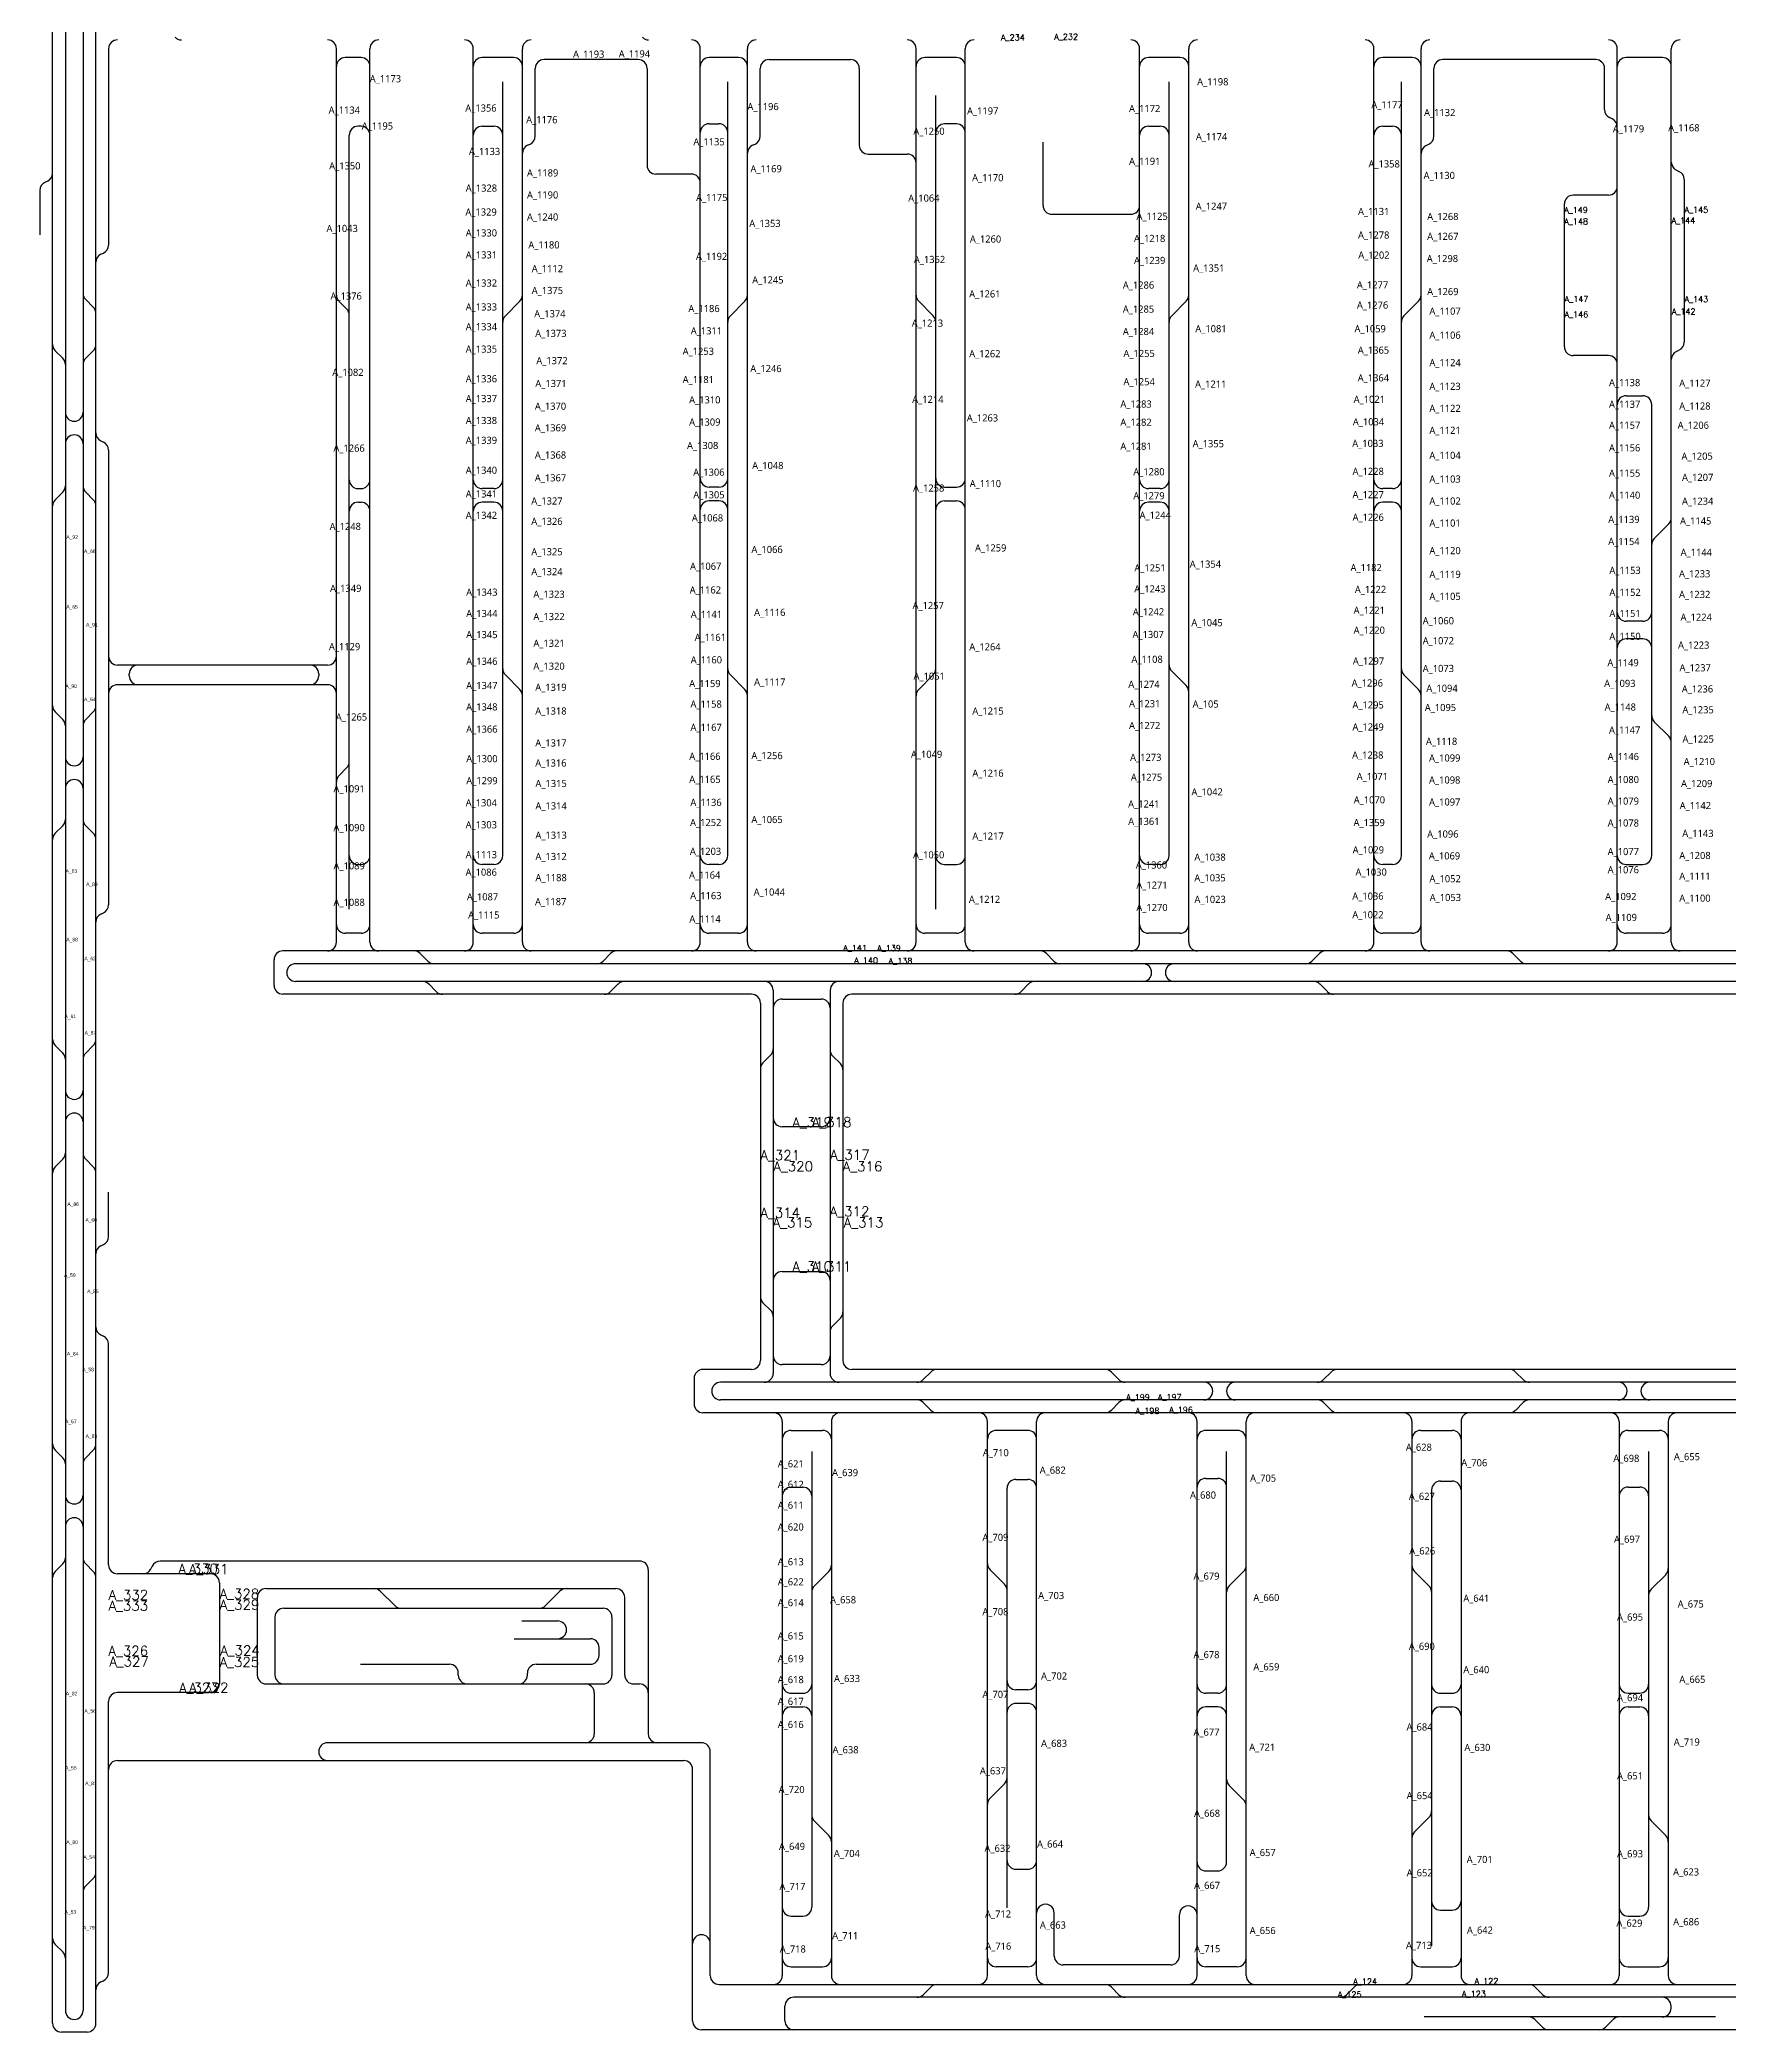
# Model space of a CAD drawing. Header units: millimetres. Extents: x 250 to 269971, y 125 to 199400.
# Drawn here: x 250 to 86164, y 125 to 101518 of the extents above; entities that cross this region are included whole.
import ezdxf

# ---------------------------------------------------------------- set-up
doc = ezdxf.new("R2010")
doc.units = ezdxf.units.MM
doc.layers.add('_자동화_RJE_TEXT_STK(190519)', color=6, linetype='Continuous', lineweight=25)
for name, color, linetype in [('L2_AMHS_Rail Center(P2L 7F Lower)', 42, 'Continuous'), ('L2_AMHS_Rail Center(P2L 7F Test Bed Lower)', 4, 'Continuous'), ('L3_SEMES_TL_RJE_TEXT', 7, 'Continuous'), ('RJE_TEXT_OB(190519)', 7, 'Continuous'), ('설비코드', 7, 'Continuous')]:
    doc.layers.add(name, color=color, linetype=linetype)
doc.styles.get("Standard").update_dxf_attribs({"font": 'arial.ttf'})
doc.styles.add('USER1', font='TXT.SHX')
doc.styles.add('맑은고딕', font='malgun.ttf')

msp = doc.modelspace()

# ---------------------------------------------------------------- linework, layer by layer
at = {"layer": 'L2_AMHS_Rail Center(P2L 7F Lower)'}
for p, q in [((900, 575, 0), (900, 198950, 0)), ((1550, 198300, 0), (1550, 1225, 0)), ((2450, 197300, 0), (2450, 1225, 0)), ((3100, 575, 0), (3100, 196650, 0)), ((3750, 101068, 0), (3750, 91076, 0)), ((15344, 55600), (15344, 101068)), ((16594, 100618), (15794, 100618)), ((17044, 55600), (17044, 101068)), ((22307, 55600), (22307, 101068)), ((24357, 100618), (22757, 100618)), ((24807, 55600), (24807, 101068)), ((30699, 100518), (25907, 100518)), ((33857, 55600), (33857, 101068)), ((35807, 100618), (34307, 100618)), ((36257, 55600), (36257, 101068)), ((37357, 100518), (41499, 100518)), ((44842, 55600), (44842, 101068)), ((46892, 100618), (45292, 100618)), ((47342, 55600), (47342, 101068)), ((56215, 55600), (56215, 101068)), ((58265, 100618), (56665, 100618)), ((58715, 55600), (58715, 101068)), ((68136, 55600), (68136, 101068)), ((70086, 100618), (68586, 100618)), ((70536, 55600), (70536, 101068)), ((79422, 100518), (71636, 100518)), ((80522, 55600), (80522, 101068)), ((82822, 100618), (80972, 100618)), ((83272, 55600), (83272, 101068)), ((23807, 60000), (23807, 99384)), ((25457, 96622), (25457, 100068)), ((31149, 100068), (31149, 95133)), ((35257, 60000), (35257, 99384)), ((36907, 96622), (36907, 100068)), ((41949, 100068), (41949, 96155)), ((57715, 60000), (57715, 99384)), ((69536, 60000), (69536, 99384)), ((71186, 96611), (71186, 100068)), ((79872, 97968), (79872, 100068)), ((45842, 57284), (45842, 98684)), ((80262, 97499), (80132, 97560)), ((15994, 57284), (15994, 96668)), ((16594, 97118), (16444, 97118)), ((22757, 97118), (23357, 97118)), ((34307, 97248), (34807, 97248)), ((46892, 97238), (46292, 97238)), ((56665, 97118), (57265, 97118)), ((68586, 97118), (69086, 97118)), ((25067, 96154), (25197, 96215)), ((36517, 96154), (36647, 96215)), ((42399, 95705), (44392, 95705)), ((51302, 93089), (51302, 96306)), ((70796, 96142), (70926, 96203)), ((640, 94325, 0), (510, 94264, 0)), ((33407, 94683), (31599, 94683)), ((83532, 94886), (83662, 94826)), ((83922, 94418), (83922, 86130)), ((250, 93855, 0), (250, 91591, 0)), ((80072, 93614), (78281, 93614)), ((51752, 92639), (55765, 92639)), ((77831, 85900), (77831, 93164)), ((3360, 90607, 0), (3490, 90668, 0)), ((2968, 87914, 0), (2582, 88300, 0)), ((15476, 88210), (15862, 87825)), ((23939, 87474), (24675, 88211)), ((35389, 87474), (36125, 88211)), ((45710, 87474), (44974, 88211)), ((57847, 87474), (58583, 88211)), ((69668, 87474), (70404, 88211)), ((1032, 85697, 0), (1418, 85312, 0)), ((2968, 85697, 0), (2582, 85311, 0)), ((80072, 85450), (78281, 85450)), ((83532, 85662), (83662, 85722)), ((80972, 83409), (81822, 83409)), ((82272, 60000), (82272, 82959)), ((3360, 81108, 0), (3490, 81047, 0)), ((3750, 80640, 0), (3750, 57495, 0)), ((1032, 78111, 0), (1418, 78497, 0)), ((2968, 78111, 0), (2582, 78497, 0)), ((16444, 78684), (16594, 78684)), ((23357, 78684), (22757, 78684)), ((34807, 78754), (34307, 78754)), ((46292, 78754), (46892, 78754)), ((57265, 78684), (56665, 78684)), ((69086, 78684), (68586, 78684)), ((16444, 77984), (16594, 77984)), ((23357, 77984), (22757, 77984)), ((34807, 78054), (34307, 78054)), ((46292, 78054), (46892, 78054)), ((57265, 77984), (56665, 77984)), ((69086, 77984), (68586, 77984)), ((82404, 76147), (83140, 76883)), ((81822, 71930), (80972, 71930)), ((81822, 71030), (80972, 71030)), ((14894, 69700), (4200, 69700, 0)), ((4798, 69149), (4798, 69249)), ((14444, 69250), (14444, 69150)), ((23939, 69194), (24675, 68457)), ((35389, 69194), (36125, 68457)), ((45710, 69194), (44974, 68457)), ((57847, 69394), (58583, 68657)), ((69668, 69194), (70404, 68457)), ((14894, 68700), (4200, 68700)), ((1032, 67315, 0), (1418, 66929, 0)), ((2968, 67315, 0), (2582, 66929, 0)), ((82404, 66812), (83140, 66076)), ((15862, 64462), (15476, 64077)), ((1032, 61138, 0), (1418, 61523, 0)), ((2968, 61138, 0), (2582, 61523, 0)), ((16444, 59550), (16594, 59550)), ((23357, 59550), (22757, 59550)), ((34807, 59550), (34307, 59550)), ((46292, 59550), (46892, 59550)), ((57265, 59550), (56665, 59550)), ((69086, 59550), (68586, 59550)), ((80972, 59550), (81822, 59550)), ((3360, 57026, 0), (3490, 57087, 0)), ((16594, 56050), (15794, 56050)), ((24357, 56050), (22757, 56050)), ((35807, 56050), (34307, 56050)), ((46892, 56050), (45292, 56050)), ((58265, 56050), (56665, 56050)), ((70086, 56050), (68586, 56050)), ((82822, 56050), (80972, 56050)), ((269957, 55150), (12617, 55150)), ((19995, 54632), (19610, 55018)), ((28909, 54632), (29294, 55018)), ((51854, 54632), (51469, 55018)), ((64978, 54632), (65363, 55018)), ((75595, 54632), (75210, 55018)), ((12167, 53400), (12167, 54700)), ((269957, 54500), (13267, 54500)), ((36467, 52950), (12617, 52950)), ((269957, 53600), (13267, 53600)), ((20421, 53082), (20036, 53468)), ((29293, 53082), (29678, 53468)), ((37567, 53150), (37567, 33650)), ((40467, 53150), (40467, 33650)), ((119917, 52950), (41567, 52950)), ((50181, 53082), (50566, 53468)), ((65767, 53082), (65382, 53468)), ((36917, 52500), (36917, 34300)), ((38017, 52700), (40017, 52700)), ((41117, 52500), (41117, 34300)), ((1032, 50341, 0), (1418, 49956, 0)), ((2968, 50341, 0), (2582, 49956, 0)), ((37049, 49464), (37435, 49849)), ((40985, 49414), (40599, 49799)), ((40017, 46207), (38017, 46207)), ((1032, 44164, 0), (1418, 44549, 0)), ((2968, 44164, 0), (2582, 44549, 0)), ((3750, 40613, 0), (3750, 42877, 0)), ((3360, 40143, 0), (3490, 40204, 0)), ((38017, 38833), (40017, 38833)), ((37049, 37247), (37435, 36862)), ((3360, 35608, 0), (3490, 35547, 0)), ((40985, 36458), (40599, 36073)), ((3750, 23900, 0), (3750, 35140, 0)), ((36467, 33850), (33994, 33850)), ((40017, 34100), (38017, 34100)), ((119917, 33850), (41567, 33850)), ((45202, 33332), (45587, 33718)), ((55161, 33332), (54776, 33718)), ((65576, 33332), (65961, 33718)), ((75735, 33332), (75350, 33718)), ((33544, 33400), (33544, 32100)), ((218355, 33200), (34894, 33200)), ((216758, 31650), (33994, 31650)), ((217408, 32300), (34894, 32300)), ((45587, 31782), (45202, 32168)), ((54776, 31782), (55161, 32168)), ((65960, 31782), (65576, 32168)), ((75351, 31782), (75736, 32168)), ((38032, 31200), (38032, 3000)), ((38482, 30750), (40082, 30748)), ((40532, 31198), (40532, 3000)), ((48473, 3000), (48473, 31200)), ((50523, 30750), (48923, 30750)), ((50973, 3000), (50973, 31200)), ((59137, 3000), (59137, 31200)), ((61187, 30750), (59587, 30750)), ((61637, 3000), (61637, 31200)), ((70069, 31200), (70069, 3000)), ((70519, 30750), (72119, 30748)), ((72569, 31198), (72569, 3000)), ((80618, 31200), (80618, 3000)), ((81068, 30750), (82668, 30748)), ((83118, 31198), (83118, 3000)), ((1032, 29746, 0), (1418, 29361, 0)), ((2968, 29746, 0), (2582, 29361, 0)), ((39532, 29674), (39532, 6480)), ((60637, 8782), (60637, 29674)), ((82118, 29677), (82118, 6483)), ((38482, 27859), (39082, 27859)), ((49473, 6454), (49473, 27806)), ((49923, 28256), (50523, 28256)), ((59587, 28309), (60187, 28309)), ((71069, 27719), (71069, 4525)), ((71519, 28169), (72119, 28169)), ((81068, 27862), (81668, 27862)), ((1032, 23567, 0), (1418, 23952, 0)), ((2968, 23567, 0), (2582, 23952, 0)), ((8940, 23450, 0), (4200, 23450, 0)), ((5967, 23840, 0), (5906, 23710, 0)), ((30761, 24100, 0), (6374, 24100, 0)), ((31211, 23650), (31211, 15300)), ((39664, 22838), (40400, 23575)), ((49342, 22926), (48605, 23662)), ((60769, 22838), (61505, 23575)), ((70937, 22838), (70200, 23575)), ((82250, 22671), (82986, 23407)), ((9390, 23000, 0), (9390, 17859, 0)), ((8940, 17409, 0), (4200, 17409, 0)), ((38482, 17375), (39082, 17375)), ((50523, 17552), (49923, 17552)), ((60187, 17375), (59587, 17375)), ((71519, 17375), (72119, 17375)), ((81068, 17378), (81668, 17378)), ((3750, 3151, 0), (3750, 16959, 0)), ((38482, 16675), (39082, 16675)), ((50523, 16852), (49923, 16852)), ((60187, 16675), (59587, 16675)), ((71519, 16675), (72119, 16675)), ((81068, 16678), (81668, 16678)), ((33917, 14850), (14890, 14850)), ((34367, 3000), (34367, 14400)), ((4200, 13950), (33017, 13950)), ((33467, 700), (33467, 13500)), ((48605, 12031), (49342, 12768)), ((61505, 11944), (60769, 12681)), ((40400, 10134), (39664, 10870)), ((70200, 10314), (70937, 11050)), ((82986, 10136), (82250, 10873)), ((49923, 8419), (50523, 8419)), ((59587, 8332), (60187, 8332)), ((2968, 7952, 0), (2582, 7566, 0)), ((51873, 4000), (51873, 6187)), ((58237, 4000), (58237, 6100)), ((71519, 6340), (72119, 6340)), ((38482, 6030), (39082, 6030)), ((81068, 6033), (81668, 6033)), ((1032, 4593, 0), (1418, 4207, 0)), ((38482, 3450), (40082, 3450)), ((50523, 3450), (48923, 3450)), ((57787, 3550), (52323, 3550)), ((61187, 3450), (59587, 3450)), ((70519, 3450), (72119, 3450)), ((81068, 3450), (82668, 3450)), ((3360, 2682, 0), (3490, 2743, 0)), ((34817, 2550), (269957, 2550)), ((45202, 2032), (45587, 2418)), ((55160, 2032), (54776, 2418)), ((66750, 2032), (67135, 2418)), ((76735, 2032), (76350, 2418)), ((38167, 700), (38167, 1450)), ((269957, 1900), (38617, 1900)), ((83260, 1349), (83260, 1450)), ((2650, 125, 0), (1350, 125, 0)), ((269957, 250), (33917, 250)), ((85525, 900), (70687, 900)), ((76709, 382), (76324, 768)), ((79925, 382), (80309, 768))]:
    msp.add_line(p, q, dxfattribs=at)
for centre, start, end in [((4200, 101068, 0), 90, 180), ((7452, 101968), 224.93981, 270), ((14894, 101068), 0, 90), ((17494, 101068), 90, 180), ((21857, 101068), 0, 90), ((25257, 101068), 90, 180), ((31228, 101968), 224.93981, 270), ((33407, 101068), 0, 90), ((36707, 101068), 90, 180), ((44392, 101068), 0, 90), ((47792, 101068), 90, 180), ((55765, 101068), 0, 90), ((59165, 101068), 90, 180), ((67686, 101068), 0, 90), ((70986, 101068), 90, 180), ((80072, 101068), 0, 90), ((83722, 101068), 90, 180), ((15794, 100168), 90, 180), ((16594, 100168), 0, 90), ((22757, 100168), 90, 180), ((24357, 100168), 0, 90), ((25907, 100068), 90, 180), ((30699, 100068), 0, 90), ((34307, 100168), 90, 180), ((35807, 100168), 0, 90), ((37357, 100068), 90, 180), ((41499, 100068), 0, 90), ((45292, 100168), 90, 180), ((46892, 100168), 0, 90), ((56665, 100168), 90, 180), ((58265, 100168), 0, 90), ((68586, 100168), 90, 180), ((70086, 100168), 0, 90), ((71636, 100068), 90, 180), ((79422, 100068), 0, 90), ((80972, 100168), 90, 180), ((82822, 100168), 0, 90), ((80322, 97968), 180, 245), ((80072, 97092), 0, 65), ((16444, 96668), 90, 180), ((16594, 96668), 0, 90), ((22757, 96668), 90, 180), ((23357, 96668), 0, 90), ((25007, 96622), 295, 0), ((34307, 96798), 90, 180), ((34807, 96798), 0, 90), ((36457, 96622), 295, 0), ((46292, 96788), 90, 180), ((46892, 96788), 0, 90), ((56665, 96668), 90, 180), ((57265, 96668), 0, 90), ((68586, 96668), 90, 180), ((69086, 96668), 0, 90), ((70736, 96611), 295, 0), ((25257, 95746), 115, 180), ((36707, 95746), 115, 180), ((42399, 96155), 180, 270), ((44392, 95255), 0, 90), ((70986, 95734), 115, 180), ((450, 94732, 0), 295, 0), ((31599, 95133), 180, 270), ((33407, 94233), 0, 90), ((83722, 95294), 180, 245), ((83472, 94418), 0, 65), ((700, 93856, 0), 115, 180.08864), ((78281, 93164), 90, 180), ((80072, 94064), 270, 0), ((51752, 93089), 180, 270), ((55765, 93089), 270, 0), ((3550, 90199, 0), 115, 180), ((3300, 91076, 0), 295, 0), ((2900, 88618, 0), 180, 225.06019), ((15794, 88529), 180, 224.99988), ((24357, 88529), 315.00012, 0), ((35807, 88529), 315.00012, 0), ((45292, 88529), 180, 224.99988), ((58265, 88529), 315.00012, 0), ((70086, 88529), 315.00012, 0), ((2650, 87596, 0), 0, 45.06019), ((15544, 87507), 0, 45.06019), ((24257, 87156), 135.00012, 180), ((35707, 87156), 135.00012, 180), ((45392, 87156), 0, 44.99988), ((58165, 87156), 135.00012, 180), ((69986, 87156), 135.00012, 180), ((1350, 86016, 0), 180, 225.06019), ((1100, 84994, 0), 0, 45.06019), ((2900, 84993, 0), 134.93981, 180), ((2650, 86016, 0), 314.93981, 0), ((78281, 85900), 180, 270), ((80072, 85000), 0, 90), ((83722, 85254), 115, 180), ((83472, 86130), 295, 0), ((80972, 82959), 90, 180), ((81822, 82959), 0, 90), ((2000, 82561, 0), 180, 270), ((2000, 82561, 0), 270, 0), ((2000, 80961, 0), 90, 180), ((2000, 80961, 0), 0, 90), ((3550, 81516, 0), 180, 245), ((3300, 80640, 0), 0, 65), ((16444, 79134), 180, 270), ((16594, 79134), 270, 0), ((22757, 79134), 180, 270), ((23357, 79134), 270, 0), ((34307, 79204), 180, 270), ((34807, 79204), 270, 0), ((46292, 79204), 180, 270), ((46892, 79204), 270, 0), ((56665, 79134), 180, 270), ((57265, 79134), 270, 0), ((68586, 79134), 180, 270), ((69086, 79134), 270, 0), ((1350, 77793, 0), 134.93981, 180), ((1100, 78816, 0), 314.93981, 0), ((2900, 78816, 0), 180, 225.06019), ((2650, 77793, 0), 0, 45.06019), ((16444, 77534), 90, 180), ((16594, 77534), 0, 90), ((22757, 77534), 90, 180), ((23357, 77534), 0, 90), ((34307, 77604), 90, 180), ((34807, 77604), 0, 90), ((46292, 77604), 90, 180), ((46892, 77604), 0, 90), ((56665, 77534), 90, 180), ((57265, 77534), 0, 90), ((68586, 77534), 90, 180), ((69086, 77534), 0, 90), ((82822, 77202), 315.00012, 0), ((82722, 75829), 135.00012, 180), ((80972, 72380), 180, 270), ((81822, 72380), 270, 0), ((80972, 70580), 90, 180), ((81822, 70580), 0, 90), ((4200, 70150, 0), 180, 270), ((14894, 70150), 270, 0), ((5248, 69249), 90, 180), ((5248, 69150), 180, 270), ((13994, 69250), 0, 90), ((13994, 69150), 270, 0), ((24257, 69512), 180, 224.99988), ((35707, 69512), 180, 224.99988), ((45392, 69512), 315.00012, 0), ((58165, 69712), 180, 224.99988), ((69986, 69512), 180, 224.99988), ((4200, 68250, 0), 90, 180), ((14894, 68250), 0, 90), ((24357, 68139), 0, 44.99988), ((35807, 68139), 0, 44.99988), ((45292, 68139), 135.00012, 180), ((58265, 68339), 0, 44.99988), ((70086, 68139), 0, 44.99988), ((1350, 67634, 0), 180, 225.06019), ((1100, 66611, 0), 0, 45.06019), ((2900, 66611, 0), 134.93981, 180), ((2650, 67634, 0), 314.93981, 0), ((82722, 67131), 180, 224.99988), ((82822, 65758), 0, 44.99988), ((2000, 65022, 0), 180, 270), ((2000, 65022, 0), 270, 0), ((15794, 63759), 135.00012, 180), ((15544, 64781), 314.93981, 0), ((2000, 63422, 0), 90, 180), ((2000, 63422, 0), 0, 90), ((1350, 60819, 0), 134.93981, 180), ((1100, 61842, 0), 314.93981, 0), ((2900, 61842, 0), 180, 225.06019), ((2650, 60819, 0), 0, 45.06019), ((16444, 60000), 180, 270), ((16594, 60000), 270, 0), ((22757, 60000), 180, 270), ((23357, 60000), 270, 0), ((34307, 60000), 180, 270), ((34807, 60000), 270, 0), ((46292, 60000), 180, 270), ((46892, 60000), 270, 0), ((56665, 60000), 180, 270), ((57265, 60000), 270, 0), ((68586, 60000), 180, 270), ((69086, 60000), 270, 0), ((80972, 60000), 180, 270), ((81822, 60000), 270, 0), ((3550, 56619, 0), 115, 180), ((3300, 57495, 0), 295, 0), ((15794, 56500), 180, 270), ((16594, 56500), 270, 0), ((22757, 56500), 180, 270), ((24357, 56500), 270, 0), ((34307, 56500), 180, 270), ((35807, 56500), 270, 0), ((45292, 56500), 180, 270), ((46892, 56500), 270, 0), ((56665, 56500), 180, 270), ((58265, 56500), 270, 0), ((68586, 56500), 180, 270), ((70086, 56500), 270, 0), ((80972, 56500), 180, 270), ((82822, 56500), 270, 0), ((12617, 54700), 90, 180), ((14894, 55600), 270, 0), ((17494, 55600), 180, 270), ((19291, 54700), 44.93981, 90), ((21857, 55600), 270, 0), ((25257, 55600), 180, 270), ((29612, 54700), 90, 135.06019), ((33407, 55600), 270, 0), ((36707, 55600), 180, 270), ((44392, 55600), 270, 0), ((47792, 55600), 180, 270), ((51151, 54700), 44.93981, 90), ((55765, 55600), 270, 0), ((59165, 55600), 180, 270), ((65681, 54700), 90, 135.06019), ((67686, 55600), 270, 0), ((70986, 55600), 180, 270), ((74891, 54700), 44.93981, 90), ((80072, 55600), 270, 0), ((83722, 55600), 180, 270), ((13267, 54050), 90, 270), ((20313, 54950), 224.93981, 270), ((28590, 54950), 270, 315.06019), ((52173, 54950), 224.93981, 270), ((56376, 54050), 270, 89.99996), ((57976, 54050), 90, 270), ((64659, 54950), 270, 315.06019), ((75913, 54950), 224.93981, 270), ((12617, 53400), 180, 270), ((19718, 53150), 44.93981, 90), ((20739, 53400), 224.93981, 270), ((28975, 53400), 270, 315.06019), ((29997, 53150), 90, 135.06019), ((36467, 52500), 0, 90), ((37117, 53150), 0, 90), ((40917, 53150), 90, 180), ((41567, 52500), 90, 180), ((49863, 53400), 270, 315.06019), ((50885, 53150), 90, 135.06019), ((65063, 53150), 44.93981, 90), ((66085, 53400), 224.93981, 270), ((38017, 52250), 90, 180), ((40017, 52250), 0, 90), ((1350, 50660, 0), 180, 225.06019), ((1100, 49638, 0), 0, 45.06019), ((2900, 49637, 0), 134.93981, 180), ((2650, 50659, 0), 314.93981, 0), ((37117, 50167), 314.93981, 0), ((40917, 50117), 180, 225.06019), ((37367, 49145), 134.93981, 180), ((40667, 49095), 0, 45.06019), ((2000, 48048, 0), 180, 270), ((2000, 48048, 0), 270, 0), ((2000, 46448, 0), 90, 180), ((2000, 46448, 0), 0, 90), ((38017, 46657), 180, 270), ((40017, 46657), 270, 0), ((1100, 44868, 0), 314.93981, 0), ((2900, 44868, 0), 180, 225.06019), ((1350, 43845, 0), 134.93981, 180), ((2650, 43845, 0), 0, 45.06019), ((3300, 40612, 0), 295, 0.08864), ((3550, 39736, 0), 115, 180), ((38017, 38383), 90, 180), ((40017, 38383), 0, 90), ((37367, 37565), 180, 225.06019), ((37117, 36543), 0, 45.06019), ((40667, 36777), 314.93981, 0), ((3550, 36016, 0), 180, 245), ((3300, 35140, 0), 0, 65), ((40917, 35755), 134.93981, 180), ((38017, 34550), 180, 270), ((40017, 34550), 270, 0), ((33994, 33400), 90, 180), ((36467, 34300), 270, 0), ((37117, 33650), 270, 0.00034), ((40917, 33650), 179.9996, 270.00044), ((41567, 34300), 180, 270), ((45906, 33400), 90, 135.06019), ((54457, 33400), 44.93981, 90), ((66280, 33400), 90, 135.06019), ((75031, 33400), 44.93981, 90), ((34894, 32750), 90, 270), ((44883, 33650), 269.61803, 270.38197), ((44884, 33650), 270, 315.06019), ((55479, 33650), 224.93981, 270), ((59489, 32750), 270, 89.99996), ((61089, 32750), 90, 270), ((65258, 33650), 270, 315.06019), ((76053, 33650), 224.93981, 270), ((80573, 32750), 270, 89.99996), ((82173, 32750), 90, 270), ((33994, 32100), 180, 270), ((37582, 31200), 0, 90), ((40982, 31198), 90, 180), ((44884, 31850), 44.93981, 90), ((45906, 32100), 224.93981, 270), ((48023, 31200), 0, 90), ((51423, 31200), 90, 180), ((54457, 32100), 270, 315.06019), ((55479, 31850), 90, 135.06019), ((58687, 31200), 0, 90), ((62087, 31200), 90, 180), ((65257, 31850), 44.93981, 90), ((66279, 32100), 224.93981, 270), ((69619, 31200), 0, 90), ((73019, 31198), 90, 180), ((75032, 32100), 270, 315.06019), ((76054, 31850), 90, 135.06019), ((80168, 31200), 0, 90), ((83568, 31198), 90, 180), ((38482, 30300), 90, 180), ((40082, 30298), 0, 90), ((48923, 30300), 90, 180), ((50523, 30300), 0, 90), ((59587, 30300), 90, 180), ((61187, 30300), 0, 90), ((70519, 30300), 90, 180), ((72119, 30298), 0, 90), ((81068, 30300), 90, 180), ((82668, 30298), 0, 90), ((1350, 30065, 0), 180, 225.06019), ((2650, 30065, 0), 314.93981, 0), ((1100, 29042, 0), 0, 45.06019), ((2900, 29042, 0), 134.93981, 180), ((2000, 27454, 0), 180, 270), ((2000, 27454, 0), 270, 0), ((38482, 27409), 90, 180), ((39082, 27409), 0, 90), ((49923, 27806), 90, 180), ((50523, 27806), 0, 90), ((59587, 27859), 90, 180), ((60187, 27859), 0, 90), ((71519, 27719), 90, 180), ((72119, 27719), 0, 90), ((81068, 27412), 90, 180), ((81668, 27412), 0, 90), ((2000, 25854, 0), 90, 180), ((2000, 25854, 0), 0, 90), ((1350, 23248, 0), 134.93981, 180), ((1100, 24271, 0), 314.93981, 0), ((2900, 24271, 0), 180, 225.06019), ((2650, 23248, 0), 0, 45.06019), ((4200, 23900, 0), 180, 270), ((5498, 23900, 0), 269.91136, 335), ((6374, 23650, 0), 90, 155), ((8940, 23000, 0), 0, 90), ((30761, 23650, 0), 0, 90), ((40082, 23893), 315.00012, 0), ((48923, 23980), 180, 224.99988), ((61187, 23893), 315.00012, 0), ((70519, 23893), 180, 224.99988), ((82668, 23726), 315.00012, 0), ((39982, 22520), 135.00012, 180), ((49023, 22607), 0, 44.99988), ((61087, 22520), 135.00012, 180), ((70619, 22520), 0, 44.99988), ((82568, 22353), 135.00012, 180), ((4200, 16959, 0), 90, 180), ((8940, 17859, 0), 270, 0), ((38482, 17825), 180, 270), ((39082, 17825), 270, 0), ((49923, 18002), 180, 270), ((50523, 18002), 270, 0), ((59587, 17825), 180, 270), ((60187, 17825), 270, 0), ((71519, 17825), 180, 270), ((72119, 17825), 270, 0), ((81068, 17828), 180, 270), ((81668, 17828), 270, 0), ((38482, 16225), 90, 180), ((39082, 16225), 0, 90), ((49923, 16402), 90, 180), ((50523, 16402), 0, 90), ((59587, 16225), 90, 180), ((60187, 16225), 0, 90), ((71519, 16225), 90, 180), ((72119, 16225), 0, 90), ((81068, 16228), 90, 180), ((81668, 16228), 0, 90), ((31661, 15300), 180, 270), ((14890, 14400), 90, 270), ((33917, 14400), 0, 90), ((4200, 13500, 0), 90, 180.00002), ((33017, 13500), 0, 90), ((49023, 13086), 315.00012, 0), ((61087, 12999), 180, 224.99988), ((39982, 11188), 180, 224.99988), ((48923, 11713), 135.00012, 180), ((61187, 11626), 0, 44.99988), ((70619, 11368), 315.00012, 0), ((82568, 11191), 180, 224.99988), ((70519, 9996), 135.00012, 180), ((40082, 9816), 0, 44.99988), ((82668, 9818), 0, 44.99988), ((2650, 8271, 0), 314.93981, 0), ((49923, 8869), 180, 270), ((50523, 8869), 270, 0), ((59587, 8782), 180, 270), ((60187, 8782), 270, 0), ((2900, 7248, 0), 134.93981, 180), ((38482, 6480), 180, 270), ((39082, 6480), 270, 0), ((51423, 6187), 0, 180.00002), ((58687, 6100), 0, 180.00002), ((71519, 6790), 180, 270), ((72119, 6790), 270, 0), ((81068, 6483), 180, 270), ((81668, 6483), 270, 0), ((33917, 4630), 0, 180), ((1350, 4911, 0), 180, 225.06019), ((1100, 3889, 0), 0, 45.06019), ((3300, 3151, 0), 295, 0), ((38482, 3900), 180, 270), ((40082, 3900), 270, 0), ((48923, 3900), 180, 270), ((50523, 3900), 270, 0), ((52323, 4000), 180, 270), ((57787, 4000), 270, 0), ((59587, 3900), 180, 270), ((61187, 3900), 270, 0), ((70519, 3900), 180, 270), ((72119, 3900), 270, 0), ((81068, 3900), 180, 270), ((82668, 3900), 270, 0), ((3550, 2274, 0), 115, 180), ((34817, 3000), 180, 270), ((37582, 3000), 270, 0), ((40982, 3000), 180, 270), ((44884, 2350), 270, 315.06019), ((45906, 2100), 90, 135.06019), ((48023, 3000), 270, 0), ((51423, 3000), 180, 270), ((54457, 2100), 44.93981, 90), ((55479, 2350), 224.93981, 270), ((58687, 3000), 270, 0), ((62087, 3000), 180, 270), ((66431, 2350), 270, 315.06019), ((67453, 2100), 90, 135.06019), ((69619, 3000), 270, 0), ((73019, 3000), 180, 270), ((76031, 2100), 44.93981, 90), ((77053, 2350), 224.93981, 270), ((80168, 3000), 270, 0), ((83568, 3000), 180, 270), ((2000, 1225, 0), 180, 359.99998), ((38617, 1450), 90, 180), ((44883, 2350), 269.61803, 270.38197), ((66431, 2350), 269.61803, 270.38197), ((82810, 1450), 359.99866, 90), ((82810, 1350), 270, 0), ((1350, 575, 0), 180, 270), ((2650, 575, 0), 270, 0), ((33917, 700), 180, 270), ((38617, 700), 180, 270), ((76006, 450), 44.93981, 90), ((77028, 700), 224.93981, 270), ((79606, 700), 270, 315.06019), ((80628, 450), 90, 135.06019)]:
    msp.add_arc(centre, 450, start, end, dxfattribs=at)
at = {"layer": 'L2_AMHS_Rail Center(P2L 7F Test Bed Lower)'}
for p, q in [((11764, 22700, 0), (29561, 22700, 0)), ((17575, 22568, 0), (18311, 21832, 0)), ((26716, 22568, 0), (25980, 21832, 0)), ((11314, 22250, 0), (11314, 18300, 0)), ((12664, 21700, 0), (28911, 21700, 0)), ((30011, 18300, 0), (30011, 22250, 0)), ((12214, 21250, 0), (12214, 18300, 0)), ((24785, 21050, 0), (26601, 21050, 0)), ((29361, 21250, 0), (29361, 18300, 0)), ((24385, 20150, 0), (28261, 20150, 0)), ((28711, 19300, 0), (28711, 19700, 0)), ((16565, 18850, 0), (21093, 18850, 0)), ((21543, 18300, 0), (21543, 18400, 0)), ((25064, 18300, 0), (25064, 18400, 0)), ((25514, 18850, 0), (28261, 18850, 0)), ((11764, 17850, 0), (28911, 17850, 0)), ((28461, 17400, 0), (28461, 15300)), ((30461, 17850), (30761, 17850))]:
    msp.add_line(p, q, dxfattribs=at)
for centre, start, end in [((11764, 22250, 0), 90, 180), ((17257, 22250, 0), 45.00012, 90), ((27034, 22250, 0), 90, 134.99988), ((12664, 21250, 0), 90, 180), ((18630, 22150, 0), 225.00012, 270), ((25662, 22150, 0), 270, 314.99988), ((28911, 21250, 0), 0, 90), ((26601, 20600, 0), 270, 89.77187), ((28261, 19700, 0), 0, 90), ((28261, 19300, 0), 270, 0), ((11764, 18300, 0), 180, 270), ((12664, 18300, 0), 180, 270), ((21093, 18400, 0), 0, 90), ((21993, 18300, 0), 180, 270), ((24614, 18300, 0), 270, 0), ((25514, 18400, 0), 90, 180), ((28911, 18300, 0), 270, 0), ((30461, 18300), 180, 270.00075), ((30761, 17400), 0, 90.00037), ((28011, 15300), 270, 0)]:
    msp.add_arc(centre, 450, start, end, dxfattribs=at)
at = {"layer": 'L2_AMHS_Rail Center(P2L 7F Test Bed Lower)', "extrusion": (9.60465e-08, 0, 1)}
msp.add_arc((29561, 22250, 0), 450, 0, 90, dxfattribs=at)
at = {"layer": 'L2_AMHS_Rail Center(P2L 7F Test Bed Lower)', "extrusion": (0, -6.06522e-07, 1)}
msp.add_arc((28011, 17400, 0), 450, 0, 90, dxfattribs=at)

# ---------------------------------------------------------------- texts
at = {"layer": '_자동화_RJE_TEXT_STK(190519)', "style": 'USER1'}
for s, p in [('A_234', (49163, 101493)), ('A_232', (51872, 101522)), ('A_149', (77816, 92710)), ('A_148', (77825, 92127)), ('A_144', (83278, 92173)), ('A_145', (83942, 92721)), ('A_147', (77843, 88177)), ('A_143', (83942, 88168)), ('A_146', (77834, 87396)), ('A_142', (83296, 87548)), ('A_141', (41132, 55150)), ('A_140', (41694, 54520)), ('A_139', (42858, 55144)), ('A_138', (43443, 54491)), ('A_199', (55529, 32290)), ('A_197', (57143, 32298)), ('A_198', (56014, 31596)), ('A_196', (57714, 31649)), ('A_125', (66296, 1895)), ('A_124', (67087, 2550)), ('A_123', (72621, 1922)), ('A_122', (73261, 2572))]:
    msp.add_text(s, height=300, dxfattribs=at).set_placement(p)
at = {"layer": 'L3_SEMES_TL_RJE_TEXT', "style": 'USER1'}
for s, p in [('A_319', (38544, 46176)), ('A_318', (39537, 46186)), ('A_321', (36922, 44506)), ('A_317', (40461, 44526)), ('A_320', (37581, 43936)), ('A_316', (41110, 43936)), ('A_314', (36922, 41572)), ('A_315', (37543, 41080)), ('A_312', (40450, 41645)), ('A_313', (41162, 41080)), ('A_310', (38544, 38837)), ('A_311', (39526, 38837)), ('A_330', (7296, 23458)), ('A_331', (7834, 23439)), ('A_332', (3746, 22124)), ('A_328', (9397, 22183)), ('A_333', (3746, 21577)), ('A_329', (9407, 21627)), ('A_326', (3743, 19280)), ('A_324', (9429, 19299)), ('A_327', (3782, 18740)), ('A_325', (9400, 18711)), ('A_323', (7334, 17399)), ('A_322', (7836, 17409))]:
    msp.add_text(s, height=500, dxfattribs=at).set_placement(p)
at = {"layer": 'RJE_TEXT_OB(190519)'}
for s, p in [('A_92', (1598, 76126)), ('A_66', (2497, 75401)), ('A_65', (1597, 72572)), ('A_91', (2605, 71661)), ('A_90', (1547, 68538)), ('A_64', (2497, 67865)), ('A_63', (1560, 59130)), ('A_89', (2605, 58454)), ('A_88', (1598, 55641)), ('A_62', (2515, 54674)), ('A_61', (1507, 51730)), ('A_87', (2528, 50892)), ('A_86', (1650, 42176)), ('A_60', (2569, 41368)), ('A_59', (1481, 38556)), ('A_85', (2657, 37737)), ('A_84', (1624, 34562)), ('A_58', (2410, 33756)), ('A_57', (1534, 31115)), ('A_83', (2579, 30366)), ('A_82', (1573, 17266)), ('A_56', (2516, 16379)), ('A_55', (1534, 13488)), ('A_81', (2554, 12698)), ('A_80', (1598, 9705)), ('A_54', (2463, 8943)), ('A_53', (1507, 6158)), ('A_79', (2450, 5354))]:
    msp.add_text(s, height=180, dxfattribs=at).set_placement(p)
at = {"layer": '설비코드', "lineweight": -3, "style": '맑은고딕'}
for s, p in [('A_1193', (27384, 100610)), ('A_1194', (29709, 100625)), ('A_1173', (17038, 99359)), ('A_1198', (59142, 99203)), ('A_1177', (68006, 98034)), ('A_1134', (14945, 97763)), ('A_1356', (21900, 97866)), ('A_1176', (24999, 97273)), ('A_1196', (36257, 97942)), ('A_1197', (47432, 97719)), ('A_1172', (55675, 97841)), ('A_1132', (70688, 97635)), ('A_1195', (16631, 96953)), ('A_1135', (33506, 96148)), ('A_1250', (44698, 96687)), ('A_1174', (59079, 96410)), ('A_1179', (80295, 96808)), ('A_1168', (83113, 96861)), ('A_1133', (22083, 95659)), ('A_1191', (55678, 95157)), ('A_1358', (67861, 95024)), ('A_1350', (14972, 94924)), ('A_1189', (25038, 94565)), ('A_1169', (36411, 94774)), ('A_1170', (47692, 94321)), ('A_1130', (70665, 94437)), ('A_1328', (21922, 93793)), ('A_1190', (25038, 93444)), ('A_1175', (33646, 93313)), ('A_1064', (44438, 93282)), ('A_1329', (21905, 92575)), ('A_1240', (25038, 92323)), ('A_1353', (36352, 91996)), ('A_1125', (56054, 92358)), ('A_1247', (59069, 92869)), ('A_1131', (67330, 92603)), ('A_1268', (70848, 92346)), ('A_1043', (14838, 91739)), ('A_1330', (21922, 91512)), ('A_1180', (25105, 90901)), ('A_1260', (47576, 91199)), ('A_1218', (55928, 91230)), ('A_1278', (67330, 91403)), ('A_1267', (70848, 91339)), ('A_1331', (21922, 90394)), ('A_1192', (33636, 90317)), ('A_1352', (44727, 90161)), ('A_1239', (55928, 90110)), ('A_1202', (67341, 90383)), ('A_1298', (70827, 90207)), ('A_1332', (21922, 88961)), ('A_1112', (25280, 89694)), ('A_1245', (36501, 89118)), ('A_1351', (58938, 89723)), ('A_1277', (67272, 88866)), ('A_1376', (15041, 88301)), ('A_1375', (25280, 88583)), ('A_1261', (47542, 88406)), ('A_1286', (55361, 88856)), ('A_1269', (70848, 88526)), ('A_1333', (21922, 87745)), ('A_1374', (25407, 87397)), ('A_1186', (33251, 87662)), ('A_1213', (44620, 86921)), ('A_1285', (55361, 87634)), ('A_1276', (67272, 87838)), ('A_1107', (70960, 87530)), ('A_1334', (21922, 86737)), ('A_1373', (25458, 86400)), ('A_1311', (33374, 86529)), ('A_1284', (55361, 86494)), ('A_1081', (59048, 86635, -1439)), ('A_1059', (67150, 86634)), ('A_1106', (70960, 86309)), ('A_1335', (21922, 85599)), ('A_1372', (25513, 85011)), ('A_1253', (32961, 85490)), ('A_1262', (47542, 85363)), ('A_1255', (55392, 85376)), ('A_1365', (67318, 85544)), ('A_1124', (70960, 84910)), ('A_1082', (15131, 84415)), ('A_1336', (21922, 84088)), ('A_1371', (25463, 83849)), ('A_1181', (32961, 84051)), ('A_1246', (36403, 84608)), ('A_1254', (55392, 83937)), ('A_1211', (59037, 83817)), ('A_1364', (67314, 84134)), ('A_1138', (80099, 83892)), ('A_1127', (83674, 83866)), ('A_1337', (21922, 83080)), ('A_1310', (33291, 83016)), ('A_1214', (44641, 83040)), ('A_1283', (55235, 82803)), ('A_1021', (67107, 83043)), ('A_1123', (70960, 83705)), ('A_1137', (80099, 82792)), ('A_1338', (21922, 81964)), ('A_1370', (25439, 82692)), ('A_1309', (33291, 81887)), ('A_1263', (47420, 82095)), ('A_1282', (55235, 81877)), ('A_1034', (67065, 81899)), ('A_1122', (70960, 82584)), ('A_1128', (83674, 82701)), ('A_1339', (21922, 80956)), ('A_1369', (25439, 81591)), ('A_1355', (58911, 80785)), ('A_1033', (67033, 80799)), ('A_1121', (70960, 81464)), ('A_1157', (80099, 81723)), ('A_1206', (83594, 81723)), ('A_1266', (15189, 80558)), ('A_1368', (25439, 80208)), ('A_1308', (33183, 80692)), ('A_1281', (55235, 80656)), ('A_1104', (70960, 80191)), ('A_1156', (80099, 80573)), ('A_1205', (83788, 80150)), ('A_1340', (21922, 79436)), ('A_1367', (25439, 79046)), ('A_1306', (33499, 79335)), ('A_1048', (36498, 79672)), ('A_1110', (47569, 78754)), ('A_1280', (55892, 79356)), ('A_1228', (67049, 79377)), ('A_1103', (70960, 78986)), ('A_1155', (80099, 79286)), ('A_1207', (83815, 79072)), ('A_1341', (21922, 78228)), ('A_1327', (25258, 77870)), ('A_1305', (33500, 78183)), ('A_1258', (44683, 78526)), ('A_1279', (55892, 78135)), ('A_1227', (67049, 78193)), ('A_1102', (70960, 77866)), ('A_1140', (80099, 78166)), ('A_1234', (83815, 77859)), ('A_1342', (21922, 77140)), ('A_1326', (25258, 76834)), ('A_1068', (33428, 77007)), ('A_1244', (56212, 77147)), ('A_1226', (67049, 77041)), ('A_1101', (70960, 76746)), ('A_1139', (80063, 76931)), ('A_1145', (83716, 76853)), ('A_1248', (14995, 76573)), ('A_1154', (80063, 75811)), ('A_1325', (25258, 75285)), ('A_1066', (36459, 75402)), ('A_1259', (47839, 75480)), ('A_1120', (70960, 75343)), ('A_1144', (83745, 75256)), ('A_1324', (25258, 74272)), ('A_1067', (33336, 74548)), ('A_1251', (55947, 74462)), ('A_1354', (58764, 74656)), ('A_1182', (66947, 74479)), ('A_1119', (70960, 74137)), ('A_1153', (80120, 74341)), ('A_1233', (83664, 74164)), ('A_1349', (15018, 73424)), ('A_1343', (21946, 73229)), ('A_1323', (25364, 73125)), ('A_1162', (33320, 73341)), ('A_1243', (55941, 73394)), ('A_1222', (67167, 73367)), ('A_1105', (70960, 73017)), ('A_1152', (80120, 73221)), ('A_1232', (83664, 73114)), ('A_1344', (21946, 72141)), ('A_1322', (25364, 71987)), ('A_1141', (33373, 72098)), ('A_1116', (36596, 72199)), ('A_1257', (44659, 72551)), ('A_1242', (55869, 72228)), ('A_1045', (58847, 71676, 4528)), ('A_1221', (67104, 72310)), ('A_1060', (70619, 71774)), ('A_1151', (80120, 72146)), ('A_1224', (83741, 71955)), ('A_1345', (21946, 71069)), ('A_1321', (25364, 70628)), ('A_1161', (33572, 70929)), ('A_1307', (55854, 71076)), ('A_1220', (67104, 71294)), ('A_1072', (70619, 70756)), ('A_1150', (80120, 70981)), ('A_1129', (14960, 70455, -1439)), ('A_1346', (21946, 69713)), ('A_1160', (33370, 69785)), ('A_1264', (47547, 70445)), ('A_1108', (55798, 69811)), ('A_1297', (67064, 69725)), ('A_1149', (80018, 69635)), ('A_1223', (83614, 70535)), ('A_1320', (25364, 69463)), ('A_1117', (36596, 68658)), ('A_1051', (44709, 68955)), ('A_1296', (67004, 68607)), ('A_1073', (70619, 69345)), ('A_1093', (79855, 68586)), ('A_1237', (83688, 69380)), ('A_1347', (21946, 68477)), ('A_1319', (25460, 68389)), ('A_1159', (33296, 68578)), ('A_1274', (55640, 68540)), ('A_1094', (70805, 68336)), ('A_1236', (83805, 68304)), ('A_1265', (15312, 66876)), ('A_1348', (21946, 67389)), ('A_1318', (25460, 67182)), ('A_1158', (33359, 67532)), ('A_1215', (47701, 67180)), ('A_1231', (55675, 67551)), ('A_105', (58911, 67535)), ('A_1295', (67044, 67490)), ('A_1095', (70726, 67358)), ('A_1148', (79878, 67382)), ('A_1235', (83836, 67244)), ('A_1366', (21946, 66258)), ('A_1317', (25460, 65556)), ('A_1167', (33359, 66350)), ('A_1272', (55675, 66441)), ('A_1249', (67044, 66369)), ('A_1118', (70784, 65636)), ('A_1147', (80099, 66210)), ('A_1225', (83841, 65755)), ('A_1300', (21950, 64754)), ('A_1316', (25460, 64536)), ('A_1166', (33298, 64876)), ('A_1256', (36458, 64911)), ('A_1049', (44576, 64979)), ('A_1273', (55730, 64823)), ('A_1238', (67028, 64938)), ('A_1099', (70943, 64790)), ('A_1146', (80032, 64863)), ('A_1210', (83900, 64608)), ('A_1299', (21950, 63634)), ('A_1165', (33298, 63704)), ('A_1216', (47701, 64016)), ('A_1275', (55769, 63811)), ('A_1071', (67261, 63850)), ('A_1098', (70943, 63670)), ('A_1080', (80032, 63692)), ('A_1091', (15192, 63221)), ('A_1304', (21918, 62509)), ('A_1315', (25469, 63492)), ('A_1136', (33353, 62529)), ('A_1042', (58853, 63064)), ('A_1070', (67111, 62659)), ('A_1097', (70943, 62550)), ('A_1079', (80032, 62596)), ('A_1209', (83767, 63487)), ('A_1314', (25469, 62352)), ('A_1252', (33339, 61508)), ('A_1065', (36457, 61657)), ('A_1241', (55631, 62448)), ('A_1361', (55634, 61563)), ('A_1359', (67099, 61503)), ('A_1078', (80032, 61482)), ('A_1142', (83698, 62367)), ('A_1090', (15192, 61245)), ('A_1303', (21918, 61389)), ('A_1313', (25469, 60862)), ('A_1217', (47701, 60817)), ('A_1096', (70848, 60920)), ('A_1143', (83828, 60953)), ('A_1113', (21918, 59870)), ('A_1312', (25469, 59777)), ('A_1203', (33330, 60040)), ('A_1050', (44683, 59859)), ('A_1038', (59000, 59743)), ('A_1029', (67056, 60113)), ('A_1069', (70933, 59807)), ('A_1077', (80032, 60027)), ('A_1208', (83679, 59827)), ('A_1089', (15192, 59299)), ('A_1086', (21914, 58978)), ('A_1188', (25469, 58701)), ('A_1164', (33284, 58830)), ('A_1360', (56020, 59342)), ('A_1035', (59000, 58690)), ('A_1030', (67199, 58983)), ('A_1052', (70964, 58646)), ('A_1076', (80032, 59102)), ('A_1111', (83676, 58776)), ('A_1088', (15192, 57443)), ('A_1087', (21980, 57724)), ('A_1187', (25448, 57479)), ('A_1163', (33345, 57784)), ('A_1044', (36574, 57968, -1425)), ('A_1212', (47525, 57597)), ('A_1271', (56046, 58319)), ('A_1023', (59005, 57593)), ('A_1036', (67037, 57761)), ('A_1053', (70977, 57691)), ('A_1092', (79904, 57740)), ('A_1100', (83676, 57656)), ('A_1115', (22044, 56801)), ('A_1114', (33301, 56595)), ('A_1270', (56046, 57179)), ('A_1022', (67037, 56811)), ('A_1109', (79927, 56674)), ('A_710', (48234, 29435)), ('A_628', (69763, 29712)), ('A_698', (80321, 29146)), ('A_655', (83403, 29234)), ('A_621', (37799, 28866)), ('A_639', (40564, 28421)), ('A_682', (51130, 28546)), ('A_705', (61836, 28141)), ('A_706', (72582, 28922)), ('A_612', (37799, 27820)), ('A_680', (58779, 27278)), ('A_627', (69913, 27212)), ('A_611', (37799, 26761)), ('A_620', (37799, 25651)), ('A_709', (48214, 25125)), ('A_697', (80355, 25032)), ('A_626', (69935, 24435)), ('A_613', (37799, 23881)), ('A_679', (58955, 23152)), ('A_622', (37799, 22862)), ('A_658', (40461, 21947)), ('A_703', (51053, 22165)), ('A_660', (62002, 22064)), ('A_641', (72685, 22027)), ('A_614', (37799, 21803)), ('A_708', (48214, 21345)), ('A_695', (80509, 21068)), ('A_675', (83597, 21735)), ('A_615', (37799, 20108)), ('A_619', (37799, 18951)), ('A_678', (58955, 19158)), ('A_690', (69913, 19581)), ('A_618', (37799, 17886)), ('A_633', (40662, 17942)), ('A_702', (51200, 18069)), ('A_659', (62002, 18535)), ('A_640', (72685, 18391)), ('A_665', (83680, 17898)), ('A_707', (48214, 17133)), ('A_694', (80509, 16964)), ('A_617', (37799, 16777)), ('A_616', (37799, 15601)), ('A_677', (58955, 15211)), ('A_684', (69797, 15475)), ('A_638', (40589, 14314)), ('A_683', (51200, 14642)), ('A_721', (61790, 14446)), ('A_630', (72741, 14432)), ('A_719', (83396, 14712)), ('A_637', (48087, 13243)), ('A_651', (80509, 12989)), ('A_720', (37845, 12293)), ('A_654', (69802, 11984)), ('A_668', (58984, 11083)), ('A_649', (37862, 9397)), ('A_704', (40653, 9037)), ('A_632', (48321, 9302)), ('A_664', (50996, 9517)), ('A_657', (61815, 9085)), ('A_693', (80509, 9020)), ('A_652', (69802, 8052)), ('A_701', (72859, 8734)), ('A_623', (83362, 8098)), ('A_717', (37885, 7360)), ('A_667', (58984, 7413)), ('A_712', (48348, 5957)), ('A_711', (40571, 4854)), ('A_663', (51139, 5394)), ('A_656', (61815, 5117)), ('A_642', (72871, 5137)), ('A_629', (80476, 5493)), ('A_686', (83366, 5560)), ('A_718', (37904, 4177)), ('A_716', (48361, 4320)), ('A_715', (58996, 4195)), ('A_713', (69770, 4364))]:
    msp.add_text(s, height=363, dxfattribs=at).set_placement(p)

doc.saveas('drawing.dxf')
